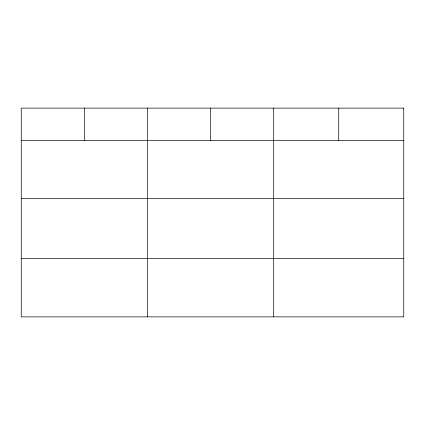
<?xml version="1.0" encoding="UTF-8"?>
<svg xmlns="http://www.w3.org/2000/svg" width="425" height="425" viewBox="0 0 425 425"><rect width="100%" height="100%" fill="white"/><g stroke="black" fill="none" stroke-linecap="round" stroke-linejoin="round"><path stroke-width="0.64" d="M21.25 140.324L403.75 140.324M21.25 198.587L403.75 198.587M21.25 258.618L403.75 258.618M338.725 108.12L338.725 140.324M273.7 108.12L273.7 316.88M210.587 108.12L210.587 140.324M147.475 108.12L147.475 316.88M84.363 108.12L84.363 140.324M403.75 108.12L21.25 108.12L21.25 316.88L403.75 316.88L403.75 108.12"/></g></svg>
